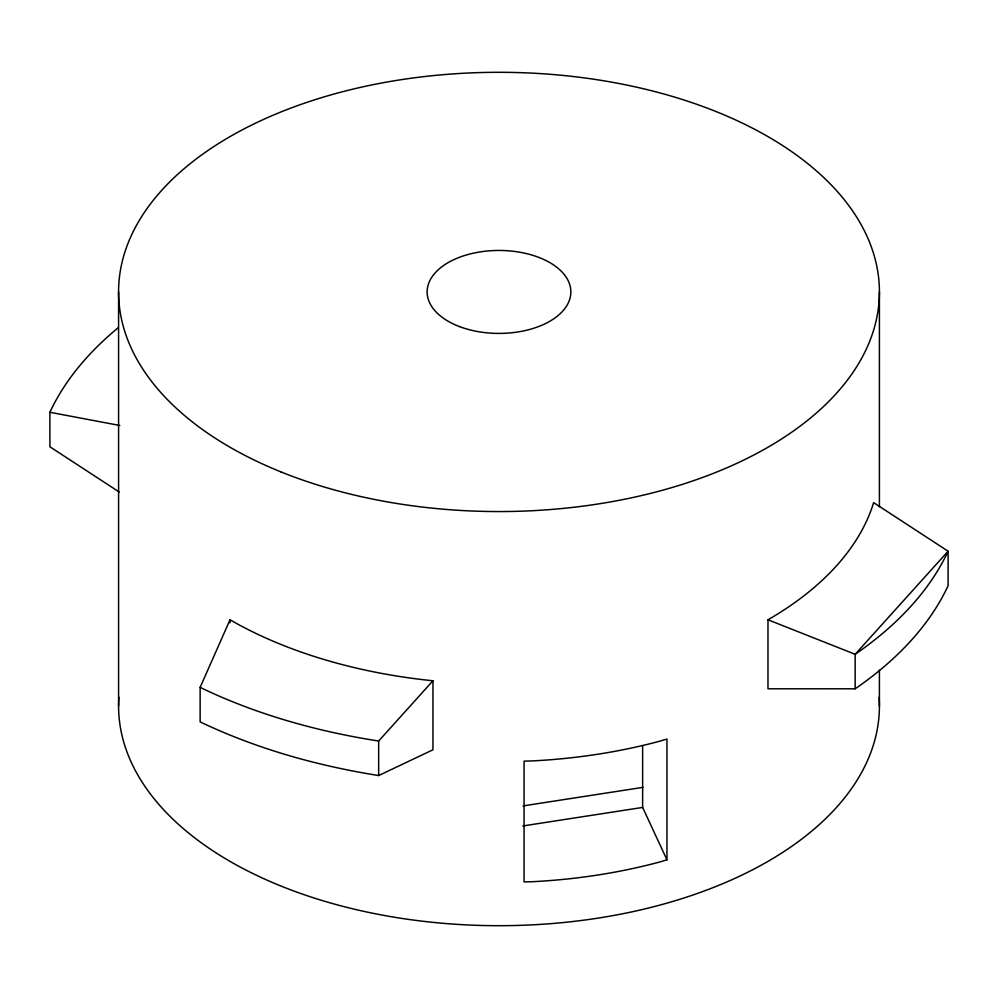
<?xml version="1.0" encoding="UTF-8"?>
<svg xmlns="http://www.w3.org/2000/svg" width="998" height="998" viewBox="0 0 998 998"><rect width="100%" height="100%" fill="white"/><g stroke="black" fill="none" stroke-linecap="round" stroke-linejoin="round"><path stroke-width="1.5" d="M200.136 687.373L230.014 619.783A380.413 219.622 0 0 0 432.945 680.773L432.945 749.797L378.666 775.546C317.115 765.74 256.486 748.774 200.136 721.891L200.136 687.373A464.943 268.437 0 0 0 378.666 741.027L432.945 680.773M666.951 859.814L659.765 861.973A380.413 219.622 0 0 1 532.159 881.721L524.062 881.92L524.062 761.137L532.159 760.925A380.413 219.622 0 0 0 659.765 741.19L666.951 739.031L666.951 859.814L642.637 807.432L642.637 745.494M523.052 805.91L643.211 787.322M522.79 825.97L642.637 807.432M855.161 688.795L767.986 688.807L767.986 619.783A380.413 219.622 0 0 0 873.624 502.63L948.1 551.22L948.1 585.726A464.943 268.437 0 0 1 855.161 688.795L855.161 654.289L948.1 551.22A464.943 268.437 0 0 1 855.161 654.289L767.986 619.783M119.236 492.026L49.9 446.78L49.9 412.274L119.81 425.485M879.413 291.927L879.413 506.784M879.413 670.257L879.413 706.073M378.666 741.027L378.666 775.546M230.014 619.783L230.014 622.852M118.587 291.927L118.587 706.073M879.101 697.228A380.413 219.622 0 0 1 499 925.695A380.413 219.622 0 0 1 118.899 697.228M49.9 412.274A464.943 268.437 0 0 1 118.138 327.781M280.812 471.842A380.413 219.622 0 0 0 877.966 311.077A380.413 219.622 0 0 0 338.235 92.876A380.413 219.622 0 0 0 280.812 471.842M459.492 326.583A71.856 41.479 0 0 0 570.731 294.36A71.856 41.479 0 0 0 466.777 254.852A71.856 41.479 0 0 0 459.492 326.583"/></g></svg>
